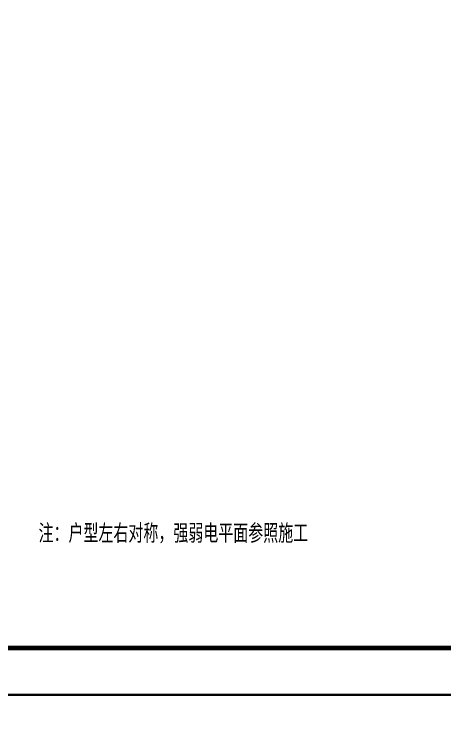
# Model space of a CAD drawing. Extents: x 3002737 to 4077523, y -995787 to -7267.
# Drawn here: x 3266626 to 3275831, y -758662 to -743653 of the extents above; entities that cross this region are included whole.
import ezdxf

# ---------------------------------------------------------------- set-up
doc = ezdxf.new("R2010")
doc.units = 0
doc.header["$LTSCALE"] = 1000
doc.header["$MEASUREMENT"] = 0
doc.layers.add('!!DIM-照明', color=7, linetype='CONTINUOUS')
doc.layers.add('yichutu', color=7, linetype='CONTINUOUS', true_color=0xffffff, plot=False)
doc.layers.add('图框', color=147, linetype='CONTINUOUS', lineweight=20)
doc.styles.add('_TEL_DIM', font='SIMPLEX', dxfattribs={"width": 0.8, "height": 3.5, "bigfont": 'HZTXT'})

msp = doc.modelspace()

# ---------------------------------------------------------------- linework, layer by layer
at = {"layer": 'yichutu', "color": 7, "true_color": 0xffffff}
for points in [[(3200935, -758186.6), (3200935, -698786.6), (3285035, -698786.6), (3285035, -758186.6)], [(3200935, -817586.6), (3200935, -758186.6), (3285035, -758186.6), (3285035, -817586.6)]]:
    msp.add_lwpolyline(points, close=True, dxfattribs=at)
at = {"layer": '图框'}
for points in [[(3200935, -698786.6), (3285035, -698786.6), (3285035, -758186.6), (3200935, -758186.6)], [(3200935, -698786.6), (3285035, -698786.6), (3285035, -758186.6), (3200935, -758186.6)], [(3200935, -758186.6), (3285035, -758186.6), (3285035, -817586.6), (3200935, -817586.6)], [(3200935, -758186.6), (3285035, -758186.6), (3285035, -817586.6), (3200935, -817586.6)]]:
    msp.add_lwpolyline(points, close=True, dxfattribs=at)
at = {"layer": '图框', "const_width": 100}
msp.add_lwpolyline([(3284035, -757186.6), (3284035, -699786.6), (3203435, -699786.6), (3203435, -757186.6)], close=True, dxfattribs=at)

# ---------------------------------------------------------------- texts
at = {"layer": '!!DIM-照明', "style": '_TEL_DIM', "width": 0.8}
msp.add_text('注：户型左右对称，强弱电平面参照施工', height=400, dxfattribs=at).set_placement((3267149, -754944.1))

doc.saveas('drawing.dxf')
